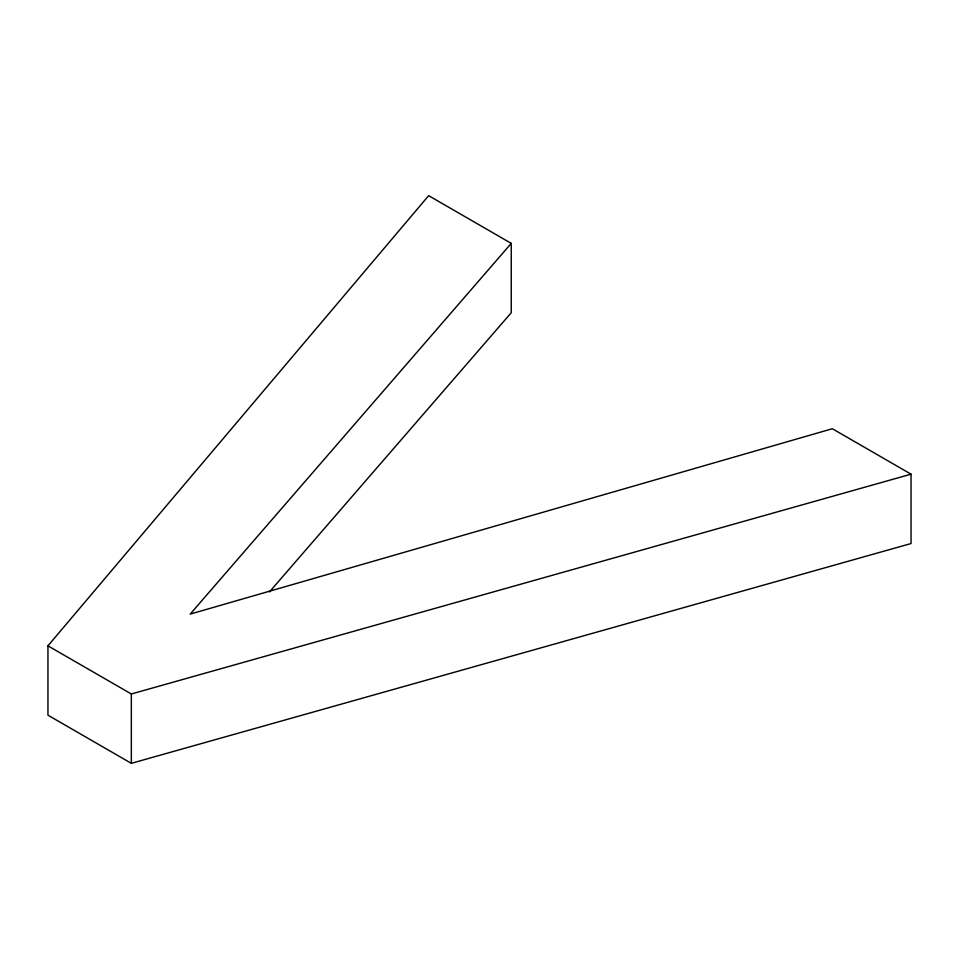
<?xml version="1.0" encoding="UTF-8"?>
<svg xmlns="http://www.w3.org/2000/svg" width="959" height="959" viewBox="0 0 959 959"><rect width="100%" height="100%" fill="white"/><g stroke="black" fill="none" stroke-linecap="round" stroke-linejoin="round"><path stroke-width="1.44" d="M511.255 243.37L190.182 614.108L832.34 428.733L911.05 474.178L911.05 543.537L131.335 763.328L47.95 715.186L47.95 645.839L428.649 195.672L511.255 243.37L511.255 312.718L269.467 591.907M47.95 645.839L131.335 693.98L911.05 474.178M131.335 693.98L131.335 763.328"/></g></svg>
